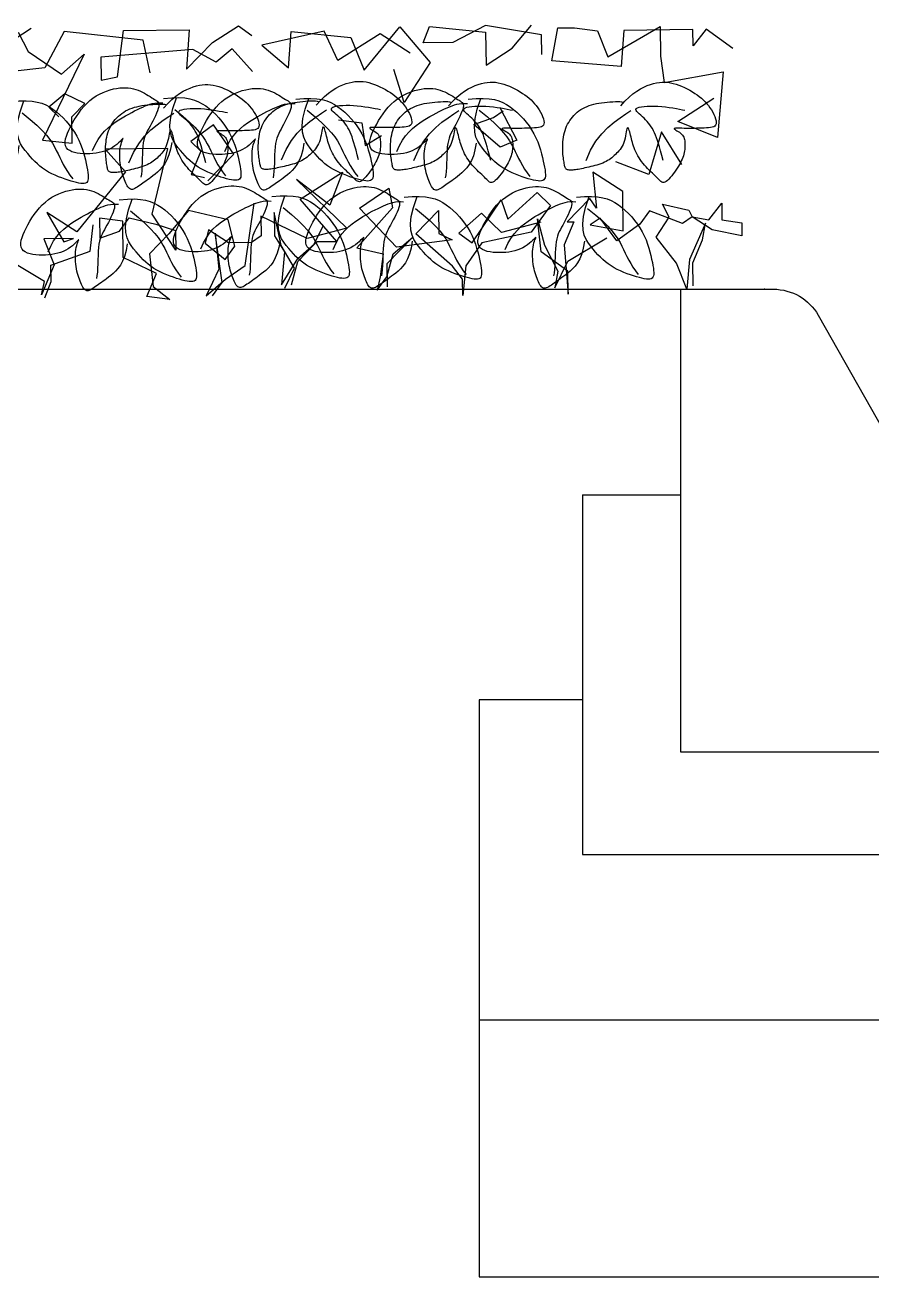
# Model space of a CAD drawing. Header units: millimetres. Extents: x 2 to 5882, y 1831 to 3462.
# Drawn here: x 651.37 to 655.48, y 2695.81 to 2701.9 of the extents above; entities that cross this region are included whole.
import ezdxf

# ---------------------------------------------------------------- set-up
doc = ezdxf.new("R2010")
doc.units = ezdxf.units.MM
for name, color, linetype in [('fz', 7, 'Continuous'), ('LH', 94, 'Continuous'), ('PP-COM', 7, 'Continuous'), ('尺寸标注', 4, 'Continuous'), ('绿化', 3, 'Continuous')]:
    doc.layers.add(name, color=color, linetype=linetype)

# ---------------------------------------------------------------- blocks, each defined once
blk = doc.blocks.new('cs2')
for p, q in [((4730.5877, 1071.789), (4730.1362, 1071.789)), ((4730.5877, 1071.789), (4730.5877, 1069.539)), ((4729.9188, 1071.6624), (4729.5975, 1071.0964)), ((4729.565, 1070.973), (4729.565, 1069.039)), ((4730.5877, 1069.539), (4729.565, 1069.539))]:
    blk.add_line(p, q)
for centre, start, end in [((4730.1362, 1071.539), 90, 150.42004), ((4729.815, 1070.973), 150.42004, 180)]:
    blk.add_arc(centre, 0.25, start, end)
blk.add_point((4730.1798, 1071.789))
blk = doc.blocks.new('LIM43')
at = {"color": 98}
for p, q in [((942285.4836, 2579500.6729), (942285.3891, 2579500.7861)), ((942284.4114, 2579500.6716), (942284.5407, 2579500.7657)), ((942284.5407, 2579500.7657), (942284.6036, 2579500.6849)), ((942284.6036, 2579500.6849), (942284.6047, 2579500.7649)), ((942284.6047, 2579500.7649), (942284.9407, 2579500.7603)), ((942284.7649, 2579500.7787), (942284.7629, 2579500.6348)), ((942285.019, 2579500.6313), (942284.7649, 2579500.7787)), ((942284.9407, 2579500.7603), (942284.9543, 2579500.5842)), ((942285.0687, 2579500.7585), (942285.019, 2579500.6313)), ((942285.1809, 2579500.773), (942285.0687, 2579500.7585)), ((942285.2609, 2579500.7719), (942285.1809, 2579500.773)), ((942285.2907, 2579500.6116), (942285.2609, 2579500.7719)), ((942285.3392, 2579500.6429), (942285.3405, 2579500.7388)), ((942285.3405, 2579500.7388), (942285.6132, 2579500.7831)), ((942285.6127, 2579500.7511), (942285.6105, 2579500.5912)), ((942285.8852, 2579500.7793), (942285.6127, 2579500.7511)), ((942285.6132, 2579500.7831), (942285.7721, 2579500.7009)), ((942286.0292, 2579500.7774), (942285.8828, 2579500.6035)), ((942285.9161, 2579500.699), (942285.8852, 2579500.7793)), ((942285.9794, 2579500.6501), (942286.1247, 2579500.7441)), ((942286.2023, 2579500.5672), (942286.0292, 2579500.7774)), ((942286.1247, 2579500.7441), (942286.331, 2579500.6134)), ((942286.2685, 2579500.7261), (942286.2023, 2579500.5672)), ((942286.557, 2579500.7542), (942286.2685, 2579500.7261)), ((942286.331, 2579500.6134), (942286.397, 2579500.7564)), ((942286.397, 2579500.7564), (942286.7001, 2579500.6883)), ((942286.5706, 2579500.5781), (942286.557, 2579500.7542)), ((942286.8134, 2579500.7827), (942286.7487, 2579500.7356)), ((942286.9403, 2579500.701), (942286.8134, 2579500.7827)), ((942287.3732, 2579500.759), (942287.0532, 2579500.7634)), ((942287.0532, 2579500.7634), (942287.0666, 2579500.5713)), ((942287.2765, 2579500.7124), (942287.6612, 2579500.7551)), ((942287.4021, 2579500.5348), (942287.3732, 2579500.759)), ((942287.6612, 2579500.7551), (942287.7548, 2579500.5779)), ((942287.8214, 2579500.7689), (942288.0753, 2579500.6055)), ((942287.8852, 2579500.752), (942287.8359, 2579500.6568)), ((942285.6105, 2579500.5912), (942285.4836, 2579500.6729)), ((942285.7721, 2579500.7009), (942285.9161, 2579500.699)), ((942286.7001, 2579500.6883), (942286.5706, 2579500.5781)), ((942286.7463, 2579500.5597), (942286.8439, 2579500.6703)), ((942286.8439, 2579500.6703), (942286.923, 2579500.6053)), ((942286.923, 2579500.6053), (942287.0359, 2579500.6677)), ((942287.0666, 2579500.5713), (942286.9403, 2579500.701)), ((942287.0359, 2579500.6677), (942287.4835, 2579500.6296)), ((942287.2424, 2579500.5529), (942287.2765, 2579500.7124)), ((942284.7629, 2579500.6348), (942284.7452, 2579500.5071)), ((942284.9543, 2579500.5842), (942285.2907, 2579500.6116)), ((942285.8828, 2579500.6035), (942286.0081, 2579500.4099)), ((942287.4835, 2579500.6296), (942287.4819, 2579500.5177)), ((942287.6744, 2579500.547), (942287.5637, 2579500.6445)), ((942287.5637, 2579500.6445), (942287.766, 2579500.226)), ((942287.8359, 2579500.6568), (942287.6744, 2579500.547)), ((942284.7452, 2579500.5071), (942284.4578, 2579500.559)), ((942284.4578, 2579500.559), (942284.4855, 2579500.2389)), ((942286.0081, 2579500.4099), (942286.0583, 2579500.5691)), ((942287.7548, 2579500.5779), (942287.9146, 2579500.5598)), ((942287.4819, 2579500.5177), (942287.4021, 2579500.5348)), ((942284.6786, 2579500.3162), (942284.5041, 2579500.4305)), ((942287.5604, 2579500.4047), (942287.6571, 2579500.4513)), ((942287.6571, 2579500.4513), (942287.7362, 2579500.3863)), ((942285.5437, 2579500.3843), (942285.4615, 2579500.2255)), ((942285.575, 2579500.3359), (942285.5275, 2579500.3685)), ((942287.6235, 2579500.3399), (942287.5604, 2579500.4047)), ((942287.7362, 2579500.3863), (942287.6875, 2579500.339)), ((942284.4855, 2579500.2389), (942284.6786, 2579500.3162)), ((942285.5411, 2579500.1925), (942285.6706, 2579500.3026)), ((942285.6706, 2579500.3026), (942285.575, 2579500.3359)), ((942286.2148, 2579500.3112), (942286.1973, 2579500.1995)), ((942286.3271, 2579500.3256), (942286.2148, 2579500.3112)), ((942286.8369, 2579500.1588), (942286.9349, 2579500.3013)), ((942286.9349, 2579500.3013), (942287.0458, 2579500.2199)), ((942287.6218, 2579500.212), (942287.6235, 2579500.3399)), ((942284.6597, 2579500.1086), (942284.7579, 2579500.2671)), ((942284.7579, 2579500.2671), (942284.8191, 2579500.0584)), ((942286.1973, 2579500.1995), (942286.118, 2579500.2485)), ((942285.4615, 2579500.2255), (942285.5411, 2579500.1925)), ((942287.0458, 2579500.2199), (942286.9971, 2579500.1726)), ((942287.1573, 2579500.1864), (942287.4613, 2579500.1822)), ((942287.233, 2579499.8656), (942287.1573, 2579500.1864)), ((942287.4613, 2579500.1822), (942287.3638, 2579500.0716)), ((942287.766, 2579500.226), (942287.6218, 2579500.212)), ((942284.8191, 2579500.0584), (942284.98, 2579500.1202)), ((942286.9631, 2579500.0291), (942286.8369, 2579500.1588)), ((942286.9971, 2579500.1726), (942287.0436, 2579500.06)), ((942284.946, 2579499.9767), (942285.0913, 2579500.0707)), ((942285.0913, 2579500.0707), (942285.0729, 2579499.8951)), ((942286.5138, 2579499.9393), (942286.3076, 2579500.0701)), ((942286.3076, 2579500.0701), (942286.3694, 2579499.9093)), ((942287.0436, 2579500.06), (942286.9794, 2579500.0449)), ((942287.3638, 2579500.0716), (942287.5999, 2579499.7806)), ((942286.0825, 2579499.9932), (942286.0652, 2579499.8975)), ((942286.2252, 2579499.8953), (942286.0825, 2579499.9932)), ((942286.5311, 2579500.035), (942286.2878, 2579499.7985)), ((942286.3694, 2579499.9093), (942286.5311, 2579500.035)), ((942284.9434, 2579499.7849), (942284.946, 2579499.9767)), ((942285.0729, 2579499.8951), (942285.1056, 2579499.9426)), ((942285.1056, 2579499.9426), (942285.216, 2579499.8292)), ((942285.362, 2579499.9711), (942285.2971, 2579499.908)), ((942285.5043, 2579499.8412), (942285.362, 2579499.9711)), ((942285.5376, 2579499.9367), (942285.5043, 2579499.8412)), ((942285.6787, 2579499.7269), (942285.5376, 2579499.9367)), ((942286.335, 2579499.7339), (942286.5138, 2579499.9393)), ((942284.4651, 2579499.9194), (942284.464, 2579499.8394)), ((942284.528, 2579499.8386), (942284.4651, 2579499.9194)), ((942284.6247, 2579499.8852), (942284.6082, 2579499.8534)), ((942284.7531, 2579499.9154), (942284.6247, 2579499.8852)), ((942284.6558, 2579499.8208), (942284.8167, 2579499.8826)), ((942284.7202, 2579499.8519), (942284.7531, 2579499.9154)), ((942284.8167, 2579499.8826), (942284.8638, 2579499.818)), ((942285.2971, 2579499.908), (942285.3914, 2579499.7788)), ((942285.5354, 2579499.7768), (942285.6327, 2579499.8714)), ((942285.6327, 2579499.8714), (942285.7434, 2579499.774)), ((942285.8409, 2579499.8846), (942285.8394, 2579499.7727)), ((942285.9514, 2579499.7711), (942285.8409, 2579499.8846)), ((942286.0465, 2579499.7059), (942286.2252, 2579499.8953)), ((942286.0652, 2579499.8975), (942286.2385, 2579499.7033)), ((942286.6068, 2579499.7142), (942286.6409, 2579499.8736)), ((942286.6409, 2579499.8736), (942286.6394, 2579499.7617)), ((942286.7815, 2579499.6159), (942286.7376, 2579499.9203)), ((942286.8645, 2579499.8386), (942287.0572, 2579499.8839)), ((942287.0572, 2579499.8839), (942287.1517, 2579499.7707)), ((942287.5999, 2579499.7806), (942287.7452, 2579499.8745)), ((942287.7452, 2579499.8745), (942287.6632, 2579499.7318)), ((942284.3678, 2579499.8248), (942284.3669, 2579499.7608)), ((942284.464, 2579499.8394), (942284.3678, 2579499.8248)), ((942284.5114, 2579499.7908), (942284.6082, 2579499.8534)), ((942284.6082, 2579499.8534), (942284.528, 2579499.8386)), ((942284.5587, 2579499.7422), (942284.5438, 2579499.8224)), ((942284.5438, 2579499.8224), (942284.6214, 2579499.6454)), ((942284.6082, 2579499.8534), (942284.6558, 2579499.8208)), ((942284.7829, 2579499.7551), (942284.7202, 2579499.8519)), ((942284.8638, 2579499.818), (942284.9747, 2579499.7365)), ((942285.1038, 2579499.8147), (942284.9434, 2579499.7849)), ((942284.9747, 2579499.7365), (942285.0563, 2579499.8473)), ((942285.0563, 2579499.8473), (942285.1038, 2579499.8147)), ((942285.216, 2579499.8292), (942285.184, 2579499.8296)), ((942285.184, 2579499.8296), (942285.2305, 2579499.717)), ((942285.3603, 2579499.8432), (942285.3265, 2579499.7157)), ((942285.3421, 2579499.6835), (942285.3603, 2579499.8432)), ((942285.344, 2579499.8274), (942285.5354, 2579499.7768)), ((942286.4468, 2579499.7164), (942286.4001, 2579499.813)), ((942286.4792, 2579499.7479), (942286.7047, 2579499.8568)), ((942286.7047, 2579499.8568), (942286.7034, 2579499.7609)), ((942286.8308, 2579499.7112), (942286.8645, 2579499.8386)), ((942287.1186, 2579499.6912), (942287.233, 2579499.8656)), ((942287.2163, 2579499.8178), (942287.1199, 2579499.7872)), ((942287.3447, 2579499.848), (942287.2163, 2579499.8178)), ((942287.3919, 2579499.7834), (942287.3447, 2579499.848)), ((942287.3741, 2579499.6558), (942287.3765, 2579499.8316)), ((942287.3765, 2579499.8316), (942287.4888, 2579499.8461)), ((942287.4888, 2579499.8461), (942287.4874, 2579499.7502)), ((942287.5346, 2579499.6856), (942287.5203, 2579499.8137)), ((942284.3669, 2579499.7608), (942284.5114, 2579499.7908)), ((942284.6852, 2579499.6286), (942284.7829, 2579499.7551)), ((942285.2134, 2579499.6373), (942285.0229, 2579499.7518)), ((942285.3914, 2579499.7788), (942285.6307, 2579499.7276)), ((942285.7434, 2579499.774), (942285.6787, 2579499.7269)), ((942285.7732, 2579499.6137), (942285.9514, 2579499.7711)), ((942285.8394, 2579499.7727), (942285.775, 2579499.7416)), ((942286.0621, 2579499.6737), (942285.9672, 2579499.7549)), ((942285.9672, 2579499.7549), (942286.0934, 2579499.6253)), ((942286.2878, 2579499.7985), (942286.4792, 2579499.7479)), ((942286.6394, 2579499.7617), (942286.5903, 2579499.6825)), ((942286.7034, 2579499.7609), (942286.751, 2579499.7282)), ((942286.863, 2579499.7267), (942286.9599, 2579499.7893)), ((942286.8924, 2579499.5344), (942286.9276, 2579499.7738)), ((942286.9276, 2579499.7738), (942286.9092, 2579499.5982)), ((942286.9599, 2579499.7893), (942286.975, 2579499.7252)), ((942287.1199, 2579499.7872), (942287.1186, 2579499.6912)), ((942287.1517, 2579499.7707), (942287.2463, 2579499.6735)), ((942287.4874, 2579499.7502), (942287.3919, 2579499.7834)), ((942287.6154, 2579499.7484), (942287.7594, 2579499.7464)), ((942287.6632, 2579499.7318), (942287.6154, 2579499.7484)), ((942284.6052, 2579499.6296), (942284.5587, 2579499.7422)), ((942285.2305, 2579499.717), (942285.2112, 2579499.4775)), ((942285.3265, 2579499.7157), (942285.2608, 2579499.5887)), ((942285.6307, 2579499.7276), (942285.7092, 2579499.6146)), ((942285.775, 2579499.7416), (942286.0465, 2579499.7059)), ((942286.2385, 2579499.7033), (942286.1101, 2579499.673)), ((942286.431, 2579499.7326), (942286.335, 2579499.7339)), ((942286.5259, 2579499.6514), (942286.431, 2579499.7326)), ((942286.5257, 2579499.6354), (942286.4468, 2579499.7164)), ((942286.5412, 2579499.6032), (942286.6068, 2579499.7142)), ((942286.751, 2579499.7282), (942286.863, 2579499.7267)), ((942286.8779, 2579499.6466), (942286.8308, 2579499.7112)), ((942286.975, 2579499.7252), (942286.8779, 2579499.6466)), ((942287.7594, 2579499.7464), (942287.7097, 2579499.6192)), ((942284.6037, 2579499.5177), (942284.6052, 2579499.6296)), ((942284.6214, 2579499.6454), (942284.6354, 2579499.5013)), ((942284.6354, 2579499.5013), (942284.6852, 2579499.6286)), ((942285.2128, 2579499.5894), (942285.3421, 2579499.6835)), ((942285.2757, 2579499.5086), (942285.2134, 2579499.6373)), ((942286.0926, 2579499.5614), (942286.0621, 2579499.6737)), ((942286.1101, 2579499.673), (942286.1246, 2579499.5609)), ((942286.5561, 2579499.523), (942286.5257, 2579499.6354)), ((942286.6041, 2579499.5224), (942286.5259, 2579499.6514)), ((942286.5903, 2579499.6825), (942286.6041, 2579499.5224)), ((942287.213, 2579499.578), (942287.3741, 2579499.6558)), ((942287.2463, 2579499.6735), (942287.2282, 2579499.5139)), ((942287.7257, 2579499.619), (942287.5346, 2579499.6856)), ((942285.2112, 2579499.4775), (942285.2128, 2579499.5894)), ((942285.2608, 2579499.5887), (942285.2757, 2579499.5086)), ((942285.7092, 2579499.6146), (942285.7232, 2579499.4705)), ((942285.7243, 2579499.5504), (942285.7732, 2579499.6137)), ((942286.0934, 2579499.6253), (942286.0919, 2579499.5134)), ((942286.5879, 2579499.5066), (942286.5412, 2579499.6032)), ((942286.8766, 2579499.5506), (942286.7815, 2579499.6159)), ((942286.9092, 2579499.5982), (942286.9715, 2579499.4694)), ((942287.2595, 2579499.4655), (942287.213, 2579499.578)), ((942287.7097, 2579499.6192), (942287.7717, 2579499.4745)), ((942287.7246, 2579499.5391), (942287.7257, 2579499.619)), ((942287.7566, 2579499.5386), (942287.8857, 2579499.6168)), ((942285.7232, 2579499.4705), (942285.7243, 2579499.5504)), ((942286.1397, 2579499.4968), (942286.0926, 2579499.5614)), ((942286.1246, 2579499.5609), (942286.1397, 2579499.4968)), ((942286.9715, 2579499.4694), (942286.8766, 2579499.5506)), ((942286.9395, 2579499.4698), (942286.8924, 2579499.5344)), ((942287.2282, 2579499.5139), (942287.1473, 2579499.451)), ((942287.7555, 2579499.4587), (942287.7246, 2579499.5391)), ((942287.7717, 2579499.4745), (942287.7566, 2579499.5386)), ((942287.1473, 2579499.451), (942287.2595, 2579499.4655))]:
    blk.add_line(p, q, dxfattribs=at)
blk = doc.blocks.new('花')
at = {"layer": 'LH', "color": 12}
for p, q in [((0.5429, 0.4263), (0.5349, 0.4203)), ((0.5514, 0.4325), (0.5429, 0.4263)), ((0.5604, 0.4387), (0.5514, 0.4325)), ((0.5698, 0.4448), (0.5604, 0.4387)), ((0.5797, 0.4507), (0.5698, 0.4448)), ((0.5901, 0.4561), (0.5797, 0.4507)), ((0.6009, 0.461), (0.5901, 0.4561)), ((0.6123, 0.4652), (0.6009, 0.461)), ((0.6241, 0.4688), (0.6123, 0.4652)), ((0.6366, 0.4716), (0.6241, 0.4688)), ((0.6496, 0.4736), (0.6366, 0.4716)), ((0.6634, 0.4747), (0.6496, 0.4736)), ((0.6779, 0.4749), (0.6634, 0.4747)), ((0.6932, 0.4741), (0.6779, 0.4749)), ((0.7092, 0.4722), (0.6932, 0.4741)), ((0.7259, 0.4693), (0.7092, 0.4722)), ((0.7431, 0.4652), (0.7259, 0.4693)), ((0.7605, 0.4599), (0.7431, 0.4652)), ((0.7779, 0.4533), (0.7605, 0.4599)), ((0.7953, 0.4454), (0.7779, 0.4533)), ((0.8123, 0.4361), (0.7953, 0.4454)), ((0.8287, 0.4253), (0.8123, 0.4361)), ((-0.5955, 0.3677), (-0.6078, 0.3596)), ((-0.5828, 0.3754), (-0.5955, 0.3677)), ((-0.5698, 0.3826), (-0.5828, 0.3754)), ((-0.5567, 0.3892), (-0.5698, 0.3826)), ((-0.5435, 0.395), (-0.5567, 0.3892)), ((-0.5303, 0.4), (-0.5435, 0.395)), ((-0.5172, 0.4041), (-0.5303, 0.4)), ((-0.5041, 0.4071), (-0.5172, 0.4041)), ((-0.4909, 0.4092), (-0.5041, 0.4071)), ((-0.4776, 0.4103), (-0.4909, 0.4092)), ((-0.4639, 0.4103), (-0.4776, 0.4103)), ((-0.4498, 0.4093), (-0.4639, 0.4103)), ((-0.4351, 0.4072), (-0.4498, 0.4093)), ((-0.4197, 0.4041), (-0.4351, 0.4072)), ((-0.4036, 0.3998), (-0.4197, 0.4041)), ((-0.3867, 0.3941), (-0.4036, 0.3998)), ((-0.369, 0.3867), (-0.3867, 0.3941)), ((-0.3504, 0.3772), (-0.369, 0.3867)), ((-0.331, 0.3653), (-0.3504, 0.3772)), ((-0.3106, 0.3508), (-0.331, 0.3653)), ((0.3021, 0.3764), (0.2851, 0.3652)), ((0.321, 0.3859), (0.3021, 0.3764)), ((0.3425, 0.3937), (0.321, 0.3859)), ((0.3674, 0.3998), (0.3425, 0.3937)), ((0.3964, 0.4039), (0.3674, 0.3998)), ((0.4303, 0.4061), (0.3964, 0.4039)), ((0.4295, 0.3534), (0.4075, 0.4044)), ((0.47, 0.4062), (0.4303, 0.4061)), ((0.4891, 0.387), (0.4751, 0.385)), ((0.5023, 0.3878), (0.4891, 0.387)), ((0.4954, 0.3823), (0.4953, 0.3759)), ((0.4953, 0.3759), (0.4968, 0.3682)), ((0.4969, 0.3877), (0.4954, 0.3823)), ((0.4968, 0.3682), (0.5, 0.3591)), ((0.4996, 0.3924), (0.4969, 0.3877)), ((0.5035, 0.3966), (0.4996, 0.3924)), ((0.5147, 0.3874), (0.5023, 0.3878)), ((0.5084, 0.4007), (0.5035, 0.3966)), ((0.5141, 0.4049), (0.5084, 0.4007)), ((0.5205, 0.4095), (0.5141, 0.4049)), ((0.5267, 0.3861), (0.5147, 0.3874)), ((0.5274, 0.4146), (0.5205, 0.4095)), ((0.5385, 0.3838), (0.5267, 0.3861)), ((0.5349, 0.4203), (0.5274, 0.4146)), ((0.5503, 0.3808), (0.5385, 0.3838)), ((0.5622, 0.3771), (0.5503, 0.3808)), ((0.5745, 0.373), (0.5622, 0.3771)), ((0.5875, 0.3683), (0.5745, 0.373)), ((0.601, 0.3633), (0.5875, 0.3683)), ((0.8445, 0.4131), (0.8287, 0.4253)), ((0.8595, 0.3996), (0.8445, 0.4131)), ((0.8738, 0.3851), (0.8595, 0.3996)), ((0.8872, 0.3699), (0.8738, 0.3851)), ((0.8998, 0.3542), (0.8872, 0.3699)), ((-0.6691, 0.3072), (-0.6772, 0.2977)), ((-0.6605, 0.3163), (-0.6691, 0.3072)), ((-0.6512, 0.3253), (-0.6605, 0.3163)), ((-0.6414, 0.334), (-0.6512, 0.3253)), ((-0.6308, 0.3427), (-0.6414, 0.334)), ((-0.6196, 0.3512), (-0.6308, 0.3427)), ((-0.6078, 0.3596), (-0.6196, 0.3512)), ((-0.2893, 0.3332), (-0.3106, 0.3508)), ((-0.267, 0.3124), (-0.2893, 0.3332)), ((-0.2776, 0.3296), (-0.2796, 0.3273)), ((-0.2724, 0.3315), (-0.2776, 0.3296)), ((-0.2646, 0.333), (-0.2724, 0.3315)), ((-0.2545, 0.3341), (-0.2646, 0.333)), ((-0.2428, 0.3349), (-0.2545, 0.3341)), ((-0.2299, 0.3354), (-0.2428, 0.3349)), ((-0.2163, 0.3356), (-0.2299, 0.3354)), ((-0.2025, 0.3355), (-0.2163, 0.3356)), ((-0.1889, 0.3352), (-0.2025, 0.3355)), ((-0.1756, 0.3347), (-0.1889, 0.3352)), ((-0.1627, 0.3338), (-0.1756, 0.3347)), ((-0.1502, 0.3326), (-0.1627, 0.3338)), ((-0.1379, 0.3309), (-0.1502, 0.3326)), ((-0.1261, 0.3288), (-0.1379, 0.3309)), ((-0.1145, 0.3262), (-0.1261, 0.3288)), ((-0.1034, 0.323), (-0.1145, 0.3262)), ((-0.0926, 0.3192), (-0.1034, 0.323)), ((-0.0822, 0.3148), (-0.0926, 0.3192)), ((-0.0723, 0.3098), (-0.0822, 0.3148)), ((-0.0627, 0.3043), (-0.0723, 0.3098)), ((0.2238, 0.3066), (0.21, 0.2891)), ((0.2384, 0.3231), (0.2238, 0.3066)), ((0.2535, 0.3385), (0.2384, 0.3231)), ((0.2691, 0.3526), (0.2535, 0.3385)), ((0.2851, 0.3652), (0.2691, 0.3526)), ((0.3832, 0.3123), (0.3533, 0.281)), ((0.4201, 0.348), (0.3832, 0.3123)), ((0.4433, 0.3104), (0.4295, 0.3534)), ((0.45, 0.2744), (0.4433, 0.3104)), ((0.5, 0.3591), (0.5045, 0.3487)), ((0.5045, 0.3487), (0.5103, 0.3374)), ((0.5103, 0.3374), (0.5169, 0.3254)), ((0.5169, 0.3254), (0.5242, 0.3132)), ((0.5242, 0.3132), (0.5318, 0.3009)), ((0.6152, 0.3577), (0.601, 0.3633)), ((0.63, 0.3515), (0.6152, 0.3577)), ((0.6454, 0.3448), (0.63, 0.3515)), ((0.6615, 0.3373), (0.6454, 0.3448)), ((0.6782, 0.3292), (0.6615, 0.3373)), ((0.6956, 0.3202), (0.6782, 0.3292)), ((0.7136, 0.3104), (0.6956, 0.3202)), ((0.732, 0.2992), (0.7136, 0.3104)), ((0.9116, 0.3382), (0.8998, 0.3542)), ((0.9225, 0.3222), (0.9116, 0.3382)), ((0.9325, 0.3065), (0.9225, 0.3222)), ((0.9415, 0.2913), (0.9325, 0.3065)), ((-0.7098, 0.2444), (-0.7146, 0.2331)), ((-0.7044, 0.2558), (-0.7098, 0.2444)), ((-0.6983, 0.267), (-0.7044, 0.2558)), ((-0.6917, 0.2777), (-0.6983, 0.267)), ((-0.6847, 0.2879), (-0.6917, 0.2777)), ((-0.6772, 0.2977), (-0.6847, 0.2879)), ((-0.5639, 0.2687), (-0.5755, 0.2654)), ((-0.5503, 0.2725), (-0.5639, 0.2687)), ((-0.5352, 0.2765), (-0.5503, 0.2725)), ((-0.5189, 0.2807), (-0.5352, 0.2765)), ((-0.5016, 0.2848), (-0.5189, 0.2807)), ((-0.4836, 0.2888), (-0.5016, 0.2848)), ((-0.4653, 0.2923), (-0.4836, 0.2888)), ((-0.447, 0.2954), (-0.4653, 0.2923)), ((-0.4289, 0.2977), (-0.447, 0.2954)), ((-0.4114, 0.2993), (-0.4289, 0.2977)), ((-0.3949, 0.3002), (-0.4114, 0.2993)), ((-0.3799, 0.3003), (-0.3949, 0.3002)), ((-0.3666, 0.2996), (-0.3799, 0.3003)), ((-0.3749, 0.2429), (-0.3674, 0.2508)), ((-0.3674, 0.2508), (-0.3598, 0.2584)), ((-0.3555, 0.2981), (-0.3666, 0.2996)), ((-0.3598, 0.2584), (-0.3528, 0.2656)), ((-0.3469, 0.2958), (-0.3555, 0.2981)), ((-0.3528, 0.2656), (-0.3467, 0.2722)), ((-0.3413, 0.2926), (-0.3469, 0.2958)), ((-0.3467, 0.2722), (-0.342, 0.2784)), ((-0.342, 0.2784), (-0.3393, 0.2838)), ((-0.3389, 0.2886), (-0.3413, 0.2926)), ((-0.3393, 0.2838), (-0.3389, 0.2886)), ((-0.2887, 0.2709), (-0.3142, 0.2852)), ((-0.2597, 0.2546), (-0.2887, 0.2709)), ((-0.2285, 0.2353), (-0.2597, 0.2546)), ((-0.0535, 0.2983), (-0.0627, 0.3043)), ((-0.0448, 0.2918), (-0.0535, 0.2983)), ((-0.0365, 0.2849), (-0.0448, 0.2918)), ((-0.0287, 0.2775), (-0.0365, 0.2849)), ((-0.0214, 0.2698), (-0.0287, 0.2775)), ((-0.0145, 0.2617), (-0.0214, 0.2698)), ((-0.0081, 0.2531), (-0.0145, 0.2617)), ((-0.0021, 0.2443), (-0.0081, 0.2531)), ((0.0033, 0.235), (-0.0021, 0.2443)), ((0.1851, 0.2516), (0.1743, 0.232)), ((0.1971, 0.2707), (0.1851, 0.2516)), ((0.21, 0.2891), (0.1971, 0.2707)), ((0.3296, 0.2535), (0.311, 0.2291)), ((0.3533, 0.281), (0.3296, 0.2535)), ((0.4471, 0.2192), (0.4509, 0.2443)), ((0.4509, 0.2443), (0.45, 0.2744)), ((0.5318, 0.3009), (0.5395, 0.2889)), ((0.5395, 0.2889), (0.547, 0.2775)), ((0.547, 0.2775), (0.554, 0.2669)), ((0.554, 0.2669), (0.5606, 0.2568)), ((0.5606, 0.2568), (0.5668, 0.2468)), ((0.5668, 0.2468), (0.5724, 0.2364)), ((0.7506, 0.2864), (0.732, 0.2992)), ((0.7689, 0.2715), (0.7506, 0.2864)), ((0.7869, 0.254), (0.7689, 0.2715)), ((0.8042, 0.2335), (0.7869, 0.254)), ((0.9494, 0.2767), (0.9415, 0.2913)), ((0.9559, 0.2627), (0.9494, 0.2767)), ((0.9608, 0.2496), (0.9559, 0.2627)), ((0.964, 0.2372), (0.9608, 0.2496)), ((-0.7228, 0.2017), (-0.723, 0.1931)), ((-0.723, 0.1931), (-0.7218, 0.1859)), ((-0.7212, 0.2114), (-0.7228, 0.2017)), ((-0.7218, 0.1859), (-0.7189, 0.1803)), ((-0.7184, 0.222), (-0.7212, 0.2114)), ((-0.7146, 0.2331), (-0.7184, 0.222)), ((-0.4157, 0.1784), (-0.4111, 0.1888)), ((-0.4111, 0.1888), (-0.4061, 0.1988)), ((-0.4061, 0.1988), (-0.4008, 0.2084)), ((-0.4008, 0.2084), (-0.395, 0.2175)), ((-0.395, 0.2175), (-0.3887, 0.2263)), ((-0.3887, 0.2263), (-0.382, 0.2348)), ((-0.382, 0.2348), (-0.3749, 0.2429)), ((-0.3001, 0.1819), (-0.2986, 0.1891)), ((-0.2986, 0.1891), (-0.297, 0.1952)), ((-0.297, 0.1952), (-0.2954, 0.2)), ((-0.2954, 0.2), (-0.2937, 0.203)), ((-0.2937, 0.203), (-0.2919, 0.2039)), ((-0.2919, 0.2039), (-0.29, 0.2024)), ((-0.29, 0.2024), (-0.288, 0.1984)), ((-0.288, 0.1984), (-0.2858, 0.1921)), ((-0.2858, 0.1921), (-0.2835, 0.184)), ((-0.2835, 0.184), (-0.2809, 0.1747)), ((-0.1961, 0.2122), (-0.2285, 0.2353)), ((-0.1637, 0.1842), (-0.1961, 0.2122)), ((-0.1322, 0.1503), (-0.1637, 0.1842)), ((0.0082, 0.2254), (0.0033, 0.235)), ((0.0127, 0.2155), (0.0082, 0.2254)), ((0.0166, 0.2052), (0.0127, 0.2155)), ((0.02, 0.1945), (0.0166, 0.2052)), ((0.023, 0.1837), (0.02, 0.1945)), ((0.0254, 0.1727), (0.023, 0.1837)), ((0.1566, 0.1916), (0.1498, 0.1712)), ((0.1648, 0.2119), (0.1566, 0.1916)), ((0.1743, 0.232), (0.1648, 0.2119)), ((0.2857, 0.1875), (0.277, 0.169)), ((0.2967, 0.2074), (0.2857, 0.1875)), ((0.311, 0.2291), (0.2967, 0.2074)), ((0.4305, 0.1797), (0.4399, 0.198)), ((0.4399, 0.198), (0.4471, 0.2192)), ((0.4485, 0.19), (0.4569, 0.1573)), ((0.5724, 0.2364), (0.5775, 0.2253)), ((0.5775, 0.2253), (0.582, 0.2129)), ((0.582, 0.2129), (0.5861, 0.1991)), ((0.5861, 0.1991), (0.5896, 0.1832)), ((0.5896, 0.1832), (0.5926, 0.1651)), ((0.682, 0.2284), (0.682, 0.2291)), ((0.682, 0.2291), (0.6836, 0.2281)), ((0.6831, 0.2259), (0.682, 0.2284)), ((0.6852, 0.222), (0.6831, 0.2259)), ((0.6836, 0.2281), (0.6869, 0.2253)), ((0.688, 0.2166), (0.6852, 0.222)), ((0.6869, 0.2253), (0.6919, 0.221)), ((0.6911, 0.2099), (0.688, 0.2166)), ((0.6944, 0.202), (0.6911, 0.2099)), ((0.6919, 0.221), (0.6984, 0.2155)), ((0.6974, 0.1929), (0.6944, 0.202)), ((0.7001, 0.1829), (0.6974, 0.1929)), ((0.6984, 0.2155), (0.7063, 0.2092)), ((0.7023, 0.1721), (0.7001, 0.1829)), ((0.7063, 0.2092), (0.7154, 0.2025)), ((0.7154, 0.2025), (0.7257, 0.1957)), ((0.7257, 0.1957), (0.737, 0.1893)), ((0.737, 0.1893), (0.7492, 0.1834)), ((0.7492, 0.1834), (0.762, 0.1786)), ((0.8205, 0.2097), (0.8042, 0.2335)), ((0.8356, 0.182), (0.8205, 0.2097)), ((0.9234, 0.1803), (0.9355, 0.1852)), ((0.9355, 0.1852), (0.9459, 0.1911)), ((0.9459, 0.1911), (0.9544, 0.1981)), ((0.9544, 0.1981), (0.9605, 0.2062)), ((0.9605, 0.2062), (0.964, 0.2155)), ((0.9651, 0.2258), (0.964, 0.2372)), ((0.964, 0.2155), (0.9651, 0.2258)), ((-0.7189, 0.1803), (-0.7145, 0.1761)), ((-0.7145, 0.1761), (-0.7087, 0.1731)), ((-0.7087, 0.1731), (-0.7016, 0.1713)), ((-0.7016, 0.1713), (-0.6933, 0.1703)), ((-0.6933, 0.1703), (-0.6839, 0.17)), ((-0.6839, 0.17), (-0.6736, 0.1701)), ((-0.6736, 0.1701), (-0.6625, 0.1706)), ((-0.6625, 0.1706), (-0.6506, 0.1712)), ((-0.6506, 0.1712), (-0.6383, 0.1719)), ((-0.6383, 0.1719), (-0.6256, 0.1727)), ((-0.6256, 0.1727), (-0.6128, 0.1735)), ((-0.6128, 0.1735), (-0.6001, 0.1744)), ((-0.6001, 0.1744), (-0.5877, 0.1754)), ((-0.5877, 0.1754), (-0.5757, 0.1764)), ((-0.5757, 0.1764), (-0.5644, 0.1774)), ((-0.5644, 0.1774), (-0.5539, 0.1785)), ((-0.5621, 0.1228), (-0.5626, 0.1166)), ((-0.5611, 0.1289), (-0.5621, 0.1228)), ((-0.5595, 0.1347), (-0.5611, 0.1289)), ((-0.5573, 0.1403), (-0.5595, 0.1347)), ((-0.5543, 0.1457), (-0.5573, 0.1403)), ((-0.5504, 0.1509), (-0.5543, 0.1457)), ((-0.5539, 0.1785), (-0.5445, 0.1794)), ((-0.5457, 0.1558), (-0.5504, 0.1509)), ((-0.5404, 0.1604), (-0.5457, 0.1558)), ((-0.5445, 0.1794), (-0.5362, 0.1803)), ((-0.5348, 0.1647), (-0.5404, 0.1604)), ((-0.5362, 0.1803), (-0.5291, 0.1808)), ((-0.5294, 0.1686), (-0.5348, 0.1647)), ((-0.5245, 0.1721), (-0.5294, 0.1686)), ((-0.5291, 0.1808), (-0.5235, 0.1811)), ((-0.5204, 0.175), (-0.5245, 0.1721)), ((-0.5235, 0.1811), (-0.5194, 0.181)), ((-0.5176, 0.1774), (-0.5204, 0.175)), ((-0.5194, 0.181), (-0.517, 0.1804)), ((-0.5164, 0.1792), (-0.5176, 0.1774)), ((-0.517, 0.1804), (-0.5164, 0.1792)), ((-0.4339, 0.1144), (-0.4305, 0.1297)), ((-0.4305, 0.1297), (-0.4272, 0.1434)), ((-0.4272, 0.1434), (-0.4236, 0.1558)), ((-0.4236, 0.1558), (-0.4198, 0.1674)), ((-0.4198, 0.1674), (-0.4157, 0.1784)), ((-0.3105, 0.1212), (-0.3087, 0.1303)), ((-0.3087, 0.1303), (-0.3071, 0.1393)), ((-0.3071, 0.1393), (-0.3056, 0.1482)), ((-0.3056, 0.1482), (-0.3042, 0.1569)), ((-0.3042, 0.1569), (-0.3029, 0.1655)), ((-0.3029, 0.1655), (-0.3015, 0.1739)), ((-0.3015, 0.1739), (-0.3001, 0.1819)), ((-0.2809, 0.1747), (-0.278, 0.1644)), ((-0.278, 0.1644), (-0.2747, 0.1537)), ((-0.2747, 0.1537), (-0.2711, 0.1431)), ((-0.2711, 0.1431), (-0.2669, 0.1331)), ((-0.2669, 0.1331), (-0.2623, 0.1239)), ((-0.2623, 0.1239), (-0.2572, 0.1156)), ((-0.1029, 0.1097), (-0.1322, 0.1503)), ((0.0275, 0.1617), (0.0254, 0.1727)), ((0.0291, 0.1507), (0.0275, 0.1617)), ((0.0304, 0.1399), (0.0291, 0.1507)), ((0.0313, 0.1293), (0.0304, 0.1399)), ((0.0319, 0.1191), (0.0313, 0.1293)), ((0.1395, 0.1311), (0.1357, 0.1118)), ((0.1441, 0.1509), (0.1395, 0.1311)), ((0.1498, 0.1712), (0.1441, 0.1509)), ((0.2628, 0.1338), (0.2561, 0.1163)), ((0.2696, 0.1513), (0.2628, 0.1338)), ((0.277, 0.169), (0.2696, 0.1513)), ((0.3887, 0.1192), (0.3992, 0.1331)), ((0.3992, 0.1331), (0.4096, 0.1478)), ((0.4096, 0.1478), (0.42, 0.1633)), ((0.42, 0.1633), (0.4305, 0.1797)), ((0.4569, 0.1573), (0.4671, 0.1299)), ((0.4671, 0.1299), (0.4785, 0.1072)), ((0.5926, 0.1651), (0.5952, 0.1453)), ((0.5952, 0.1453), (0.5976, 0.1247)), ((0.5976, 0.1247), (0.5999, 0.1039)), ((0.704, 0.1607), (0.7023, 0.1721)), ((0.7053, 0.1487), (0.704, 0.1607)), ((0.7061, 0.1365), (0.7053, 0.1487)), ((0.7065, 0.1242), (0.7061, 0.1365)), ((0.7064, 0.112), (0.7065, 0.1242)), ((0.762, 0.1786), (0.7756, 0.1747)), ((0.7756, 0.1747), (0.7896, 0.1717)), ((0.7896, 0.1717), (0.8042, 0.1696)), ((0.8042, 0.1696), (0.8191, 0.1684)), ((0.8191, 0.1684), (0.8343, 0.1679)), ((0.8343, 0.1679), (0.8496, 0.1682)), ((0.8496, 0.1682), (0.8651, 0.1692)), ((0.8651, 0.1692), (0.8805, 0.1708)), ((0.8805, 0.1708), (0.8956, 0.1732)), ((0.8956, 0.1732), (0.91, 0.1763)), ((0.91, 0.1763), (0.9234, 0.1803)), ((-0.5626, 0.1166), (-0.5627, 0.1101)), ((-0.5627, 0.1101), (-0.5625, 0.1035)), ((-0.5625, 0.1035), (-0.5621, 0.0967)), ((-0.5621, 0.0967), (-0.5614, 0.0897)), ((-0.5614, 0.0897), (-0.5605, 0.0825)), ((-0.5605, 0.0825), (-0.5592, 0.0752)), ((-0.5592, 0.0752), (-0.5576, 0.0678)), ((-0.5576, 0.0678), (-0.5555, 0.0603)), ((-0.4452, 0.0553), (-0.4411, 0.0775)), ((-0.4411, 0.0775), (-0.4374, 0.0971)), ((-0.4374, 0.0971), (-0.4339, 0.1144)), ((-0.3347, 0.0534), (-0.3299, 0.0634)), ((-0.3299, 0.0634), (-0.3255, 0.0733)), ((-0.3255, 0.0733), (-0.3216, 0.0832)), ((-0.3216, 0.0832), (-0.3181, 0.0929)), ((-0.3181, 0.0929), (-0.3152, 0.1025)), ((-0.3152, 0.1025), (-0.3127, 0.112)), ((-0.3127, 0.112), (-0.3105, 0.1212)), ((-0.2572, 0.1156), (-0.2517, 0.108)), ((-0.2517, 0.108), (-0.246, 0.1012)), ((-0.246, 0.1012), (-0.24, 0.0949)), ((-0.24, 0.0949), (-0.2338, 0.0891)), ((-0.2338, 0.0891), (-0.2276, 0.0837)), ((-0.2276, 0.0837), (-0.2213, 0.0785)), ((-0.2213, 0.0785), (-0.215, 0.0735)), ((-0.215, 0.0735), (-0.2087, 0.0688)), ((-0.2087, 0.0688), (-0.2022, 0.0642)), ((-0.2022, 0.0642), (-0.1956, 0.0598)), ((-0.0767, 0.0613), (-0.1029, 0.1097)), ((0.0301, 0.0553), (0.0306, 0.0614)), ((0.0306, 0.0614), (0.0311, 0.068)), ((0.0311, 0.068), (0.0316, 0.0753)), ((0.0316, 0.0753), (0.032, 0.083)), ((0.0323, 0.1094), (0.0319, 0.1191)), ((0.032, 0.083), (0.0322, 0.0913)), ((0.0322, 0.0913), (0.0324, 0.1001)), ((0.0324, 0.1001), (0.0323, 0.1094)), ((0.1303, 0.076), (0.1284, 0.0599)), ((0.1327, 0.0934), (0.1303, 0.076)), ((0.1357, 0.1118), (0.1327, 0.0934)), ((0.2336, 0.063), (0.2243, 0.0446)), ((0.2418, 0.081), (0.2336, 0.063)), ((0.2492, 0.0987), (0.2418, 0.081)), ((0.2561, 0.1163), (0.2492, 0.0987)), ((0.3298, 0.0598), (0.343, 0.0704)), ((0.343, 0.0704), (0.3553, 0.0816)), ((0.3553, 0.0816), (0.3669, 0.0935)), ((0.3669, 0.0935), (0.378, 0.106)), ((0.378, 0.106), (0.3887, 0.1192)), ((0.4785, 0.1072), (0.4909, 0.0886)), ((0.4909, 0.0886), (0.5039, 0.0735)), ((0.5039, 0.0735), (0.5169, 0.0613)), ((0.5169, 0.0613), (0.5297, 0.0512)), ((0.5999, 0.1039), (0.6024, 0.0837)), ((0.6024, 0.0837), (0.6051, 0.0649)), ((0.6051, 0.0649), (0.6083, 0.0483)), ((0.6997, 0.0561), (0.7018, 0.0664)), ((0.7018, 0.0664), (0.7035, 0.0772)), ((0.7035, 0.0772), (0.7049, 0.0884)), ((0.7049, 0.0884), (0.7059, 0.1)), ((0.7059, 0.1), (0.7064, 0.112)), ((-0.5555, 0.0603), (-0.553, 0.0526)), ((-0.553, 0.0526), (-0.55, 0.0448)), ((-0.55, 0.0448), (-0.5465, 0.0369)), ((-0.5465, 0.0369), (-0.5425, 0.0289)), ((-0.5425, 0.0289), (-0.538, 0.0208)), ((-0.538, 0.0208), (-0.533, 0.0126)), ((-0.533, 0.0126), (-0.5275, 0.0043)), ((-0.5275, 0.0043), (-0.5215, -0.0042)), ((-0.4497, 0.0301), (-0.4452, 0.0553)), ((-0.3719, -0.0028), (-0.3649, 0.0059)), ((-0.3649, 0.0059), (-0.3581, 0.015)), ((-0.3581, 0.015), (-0.3517, 0.0243)), ((-0.3517, 0.0243), (-0.3456, 0.0338)), ((-0.3456, 0.0338), (-0.34, 0.0436)), ((-0.34, 0.0436), (-0.3347, 0.0534)), ((-0.1956, 0.0598), (-0.1886, 0.0557)), ((-0.1886, 0.0557), (-0.1813, 0.0518)), ((-0.1813, 0.0518), (-0.1735, 0.0483)), ((-0.1735, 0.0483), (-0.1652, 0.045)), ((-0.1652, 0.045), (-0.1563, 0.0421)), ((-0.1563, 0.0421), (-0.1469, 0.0394)), ((-0.1469, 0.0394), (-0.1371, 0.0371)), ((-0.1371, 0.0371), (-0.1271, 0.0349)), ((-0.1271, 0.0349), (-0.1169, 0.033)), ((-0.1169, 0.033), (-0.1068, 0.0312)), ((-0.1068, 0.0312), (-0.0968, 0.0296)), ((-0.0968, 0.0296), (-0.087, 0.0281)), ((-0.087, 0.0281), (-0.0776, 0.0267)), ((-0.0776, 0.0267), (-0.0685, 0.0254)), ((-0.0685, 0.0254), (-0.0598, 0.0242)), ((-0.0598, 0.0242), (-0.0514, 0.0232)), ((-0.0514, 0.0232), (-0.0434, 0.0222)), ((-0.0434, 0.0222), (-0.0357, 0.0214)), ((-0.0357, 0.0214), (-0.0283, 0.0208)), ((-0.0283, 0.0208), (-0.0213, 0.0204)), ((-0.0213, 0.0204), (-0.0145, 0.0201)), ((-0.0145, 0.0201), (-0.0082, 0.0201)), ((-0.0082, 0.0201), (-0.0022, 0.0202)), ((-0.0022, 0.0202), (0.0033, 0.0207)), ((0.0033, 0.0207), (0.0084, 0.0214)), ((0.0084, 0.0214), (0.0129, 0.0225)), ((0.0129, 0.0225), (0.0168, 0.0238)), ((0.0168, 0.0238), (0.0201, 0.0256)), ((0.0201, 0.0256), (0.0228, 0.0277)), ((0.0228, 0.0277), (0.0248, 0.0302)), ((0.0248, 0.0302), (0.0264, 0.0331)), ((0.0264, 0.0331), (0.0276, 0.0365)), ((0.0276, 0.0365), (0.0285, 0.0404)), ((0.0285, 0.0404), (0.0291, 0.0448)), ((0.0291, 0.0448), (0.0296, 0.0498)), ((0.0296, 0.0498), (0.0301, 0.0553)), ((0.1258, 0.032), (0.1253, 0.0203)), ((0.1253, 0.0203), (0.1255, 0.0101)), ((0.1255, 0.0101), (0.1265, 0.0014)), ((0.1269, 0.0452), (0.1258, 0.032)), ((0.1265, 0.0014), (0.1284, -0.0058)), ((0.1284, 0.0599), (0.1269, 0.0452)), ((0.2137, 0.0259), (0.2013, 0.0065)), ((0.2103, -0.0035), (0.2244, 0.0022)), ((0.2243, 0.0446), (0.2137, 0.0259)), ((0.2244, 0.0022), (0.2392, 0.0086)), ((0.2392, 0.0086), (0.2545, 0.0156)), ((0.2545, 0.0156), (0.2701, 0.0232)), ((0.2701, 0.0232), (0.2856, 0.0315)), ((0.2856, 0.0315), (0.3009, 0.0403)), ((0.3009, 0.0403), (0.3157, 0.0498)), ((0.3157, 0.0498), (0.3298, 0.0598)), ((0.5297, 0.0512), (0.5418, 0.0427)), ((0.5418, 0.0427), (0.553, 0.0353)), ((0.553, 0.0353), (0.5633, 0.0287)), ((0.5633, 0.0287), (0.5727, 0.0228)), ((0.5727, 0.0228), (0.5814, 0.0174)), ((0.5814, 0.0174), (0.5896, 0.0126)), ((0.5896, 0.0126), (0.5974, 0.008)), ((0.5974, 0.008), (0.6048, 0.0037)), ((0.6048, 0.0037), (0.6121, -0.0006)), ((0.6083, 0.0483), (0.6121, 0.0346)), ((0.6817, -0.0025), (0.6845, 0.0041)), ((0.6845, 0.0041), (0.6873, 0.0115)), ((0.6873, 0.0115), (0.6899, 0.0194)), ((0.6899, 0.0194), (0.6925, 0.0279)), ((0.6925, 0.0279), (0.6951, 0.0368)), ((0.6951, 0.0368), (0.6975, 0.0462)), ((0.6975, 0.0462), (0.6997, 0.0561)), ((-0.5215, -0.0042), (-0.5151, -0.0128)), ((-0.5151, -0.0128), (-0.5083, -0.0215)), ((-0.5083, -0.0215), (-0.501, -0.0304)), ((-0.501, -0.0304), (-0.4935, -0.0391)), ((-0.4935, -0.0391), (-0.4858, -0.0475)), ((-0.4858, -0.0475), (-0.4782, -0.0552)), ((-0.4782, -0.0552), (-0.4707, -0.0622)), ((-0.4219, -0.061), (-0.4171, -0.0551)), ((-0.4171, -0.0551), (-0.4119, -0.0486)), ((-0.4119, -0.0486), (-0.406, -0.0418)), ((-0.406, -0.0418), (-0.3997, -0.0346)), ((-0.3997, -0.0346), (-0.393, -0.0271)), ((-0.393, -0.0271), (-0.386, -0.0193)), ((-0.386, -0.0193), (-0.379, -0.0112)), ((-0.379, -0.0112), (-0.3719, -0.0028)), ((0.1159, -0.0585), (0.105, -0.0634)), ((0.1272, -0.0543), (0.1159, -0.0585)), ((0.139, -0.0507), (0.1272, -0.0543)), ((0.1284, -0.0058), (0.1313, -0.0115)), ((0.1313, -0.0115), (0.1354, -0.0157)), ((0.1354, -0.0157), (0.1407, -0.0184)), ((0.1515, -0.0479), (0.139, -0.0507)), ((0.1407, -0.0184), (0.1473, -0.0196)), ((0.1473, -0.0196), (0.155, -0.0196)), ((0.1645, -0.0459), (0.1515, -0.0479)), ((0.155, -0.0196), (0.1639, -0.0183)), ((0.1639, -0.0183), (0.1739, -0.016)), ((0.1783, -0.0448), (0.1645, -0.0459)), ((0.1739, -0.016), (0.185, -0.0127)), ((0.1928, -0.0446), (0.1783, -0.0448)), ((0.185, -0.0127), (0.1971, -0.0085)), ((0.2081, -0.0454), (0.1928, -0.0446)), ((0.1971, -0.0085), (0.2103, -0.0035)), ((0.2241, -0.0473), (0.2081, -0.0454)), ((0.2408, -0.0502), (0.2241, -0.0473)), ((0.258, -0.0543), (0.2408, -0.0502)), ((0.2754, -0.0596), (0.258, -0.0543)), ((0.2929, -0.0662), (0.2754, -0.0596)), ((0.6121, -0.0006), (0.6193, -0.0049)), ((0.6193, -0.0049), (0.6263, -0.009)), ((0.6263, -0.009), (0.6332, -0.0129)), ((0.6332, -0.0129), (0.6399, -0.0162)), ((0.6399, -0.0162), (0.6462, -0.019)), ((0.6462, -0.019), (0.6522, -0.0209)), ((0.6522, -0.0209), (0.6578, -0.0218)), ((0.6578, -0.0218), (0.6628, -0.0215)), ((0.6628, -0.0215), (0.6674, -0.02)), ((0.6674, -0.02), (0.6715, -0.0172)), ((0.6715, -0.0172), (0.6752, -0.0133)), ((0.6752, -0.0133), (0.6786, -0.0084)), ((0.6786, -0.0084), (0.6817, -0.0025)), ((-0.4707, -0.0622), (-0.4634, -0.068)), ((-0.4634, -0.068), (-0.4567, -0.0725)), ((-0.4567, -0.0725), (-0.4504, -0.0754)), ((-0.4504, -0.0754), (-0.4449, -0.0765)), ((-0.4449, -0.0765), (-0.4398, -0.0759)), ((-0.4398, -0.0759), (-0.4352, -0.0739)), ((-0.4352, -0.0739), (-0.4308, -0.0707)), ((-0.4308, -0.0707), (-0.4264, -0.0663)), ((-0.4264, -0.0663), (-0.4219, -0.061)), ((-0.1177, -0.1197), (-0.1426, -0.1258)), ((-0.0887, -0.1156), (-0.1177, -0.1197)), ((-0.0548, -0.1134), (-0.0887, -0.1156)), ((-0.0555, -0.1661), (-0.0776, -0.1151)), ((-0.0151, -0.1133), (-0.0548, -0.1134)), ((0.0233, -0.1188), (0.0184, -0.1229)), ((0.029, -0.1146), (0.0233, -0.1188)), ((0.0354, -0.11), (0.029, -0.1146)), ((0.0423, -0.1049), (0.0354, -0.11)), ((0.0498, -0.0992), (0.0423, -0.1049)), ((0.0578, -0.0932), (0.0498, -0.0992)), ((0.0663, -0.087), (0.0578, -0.0932)), ((0.0753, -0.0808), (0.0663, -0.087)), ((0.0847, -0.0747), (0.0753, -0.0808)), ((0.0946, -0.0688), (0.0847, -0.0747)), ((0.105, -0.0634), (0.0946, -0.0688)), ((0.3102, -0.0741), (0.2929, -0.0662)), ((0.3272, -0.0834), (0.3102, -0.0741)), ((0.3436, -0.0942), (0.3272, -0.0834)), ((0.3594, -0.1064), (0.3436, -0.0942)), ((0.3744, -0.1199), (0.3594, -0.1064)), ((0.3887, -0.1344), (0.3744, -0.1199)), ((-0.2316, -0.181), (-0.2467, -0.1964)), ((-0.216, -0.1669), (-0.2316, -0.181)), ((-0.2, -0.1543), (-0.216, -0.1669)), ((-0.183, -0.1431), (-0.2, -0.1543)), ((-0.1641, -0.1336), (-0.183, -0.1431)), ((-0.1426, -0.1258), (-0.1641, -0.1336)), ((-0.0649, -0.1715), (-0.1019, -0.2072)), ((-0.0418, -0.2091), (-0.0555, -0.1661)), ((0.0041, -0.1325), (-0.0099, -0.1345)), ((0.0172, -0.1317), (0.0041, -0.1325)), ((0.0103, -0.1372), (0.0102, -0.1436)), ((0.0102, -0.1436), (0.0117, -0.1513)), ((0.0118, -0.1318), (0.0103, -0.1372)), ((0.0117, -0.1513), (0.0149, -0.1604)), ((0.0145, -0.1271), (0.0118, -0.1318)), ((0.0184, -0.1229), (0.0145, -0.1271)), ((0.0149, -0.1604), (0.0195, -0.1708)), ((0.0296, -0.1321), (0.0172, -0.1317)), ((0.0195, -0.1708), (0.0252, -0.1821)), ((0.0252, -0.1821), (0.0318, -0.1941)), ((0.0416, -0.1334), (0.0296, -0.1321)), ((0.0534, -0.1357), (0.0416, -0.1334)), ((0.0652, -0.1387), (0.0534, -0.1357)), ((0.0771, -0.1424), (0.0652, -0.1387)), ((0.0894, -0.1465), (0.0771, -0.1424)), ((0.1024, -0.1512), (0.0894, -0.1465)), ((0.1159, -0.1562), (0.1024, -0.1512)), ((0.1301, -0.1618), (0.1159, -0.1562)), ((0.1449, -0.168), (0.1301, -0.1618)), ((0.1603, -0.1747), (0.1449, -0.168)), ((0.1764, -0.1822), (0.1603, -0.1747)), ((0.1932, -0.1903), (0.1764, -0.1822)), ((0.4021, -0.1496), (0.3887, -0.1344)), ((0.4147, -0.1653), (0.4021, -0.1496)), ((0.4265, -0.1813), (0.4147, -0.1653)), ((0.4374, -0.1973), (0.4265, -0.1813)), ((-0.2751, -0.2304), (-0.288, -0.2488)), ((-0.2612, -0.2129), (-0.2751, -0.2304)), ((-0.2467, -0.1964), (-0.2612, -0.2129)), ((-0.1318, -0.2385), (-0.1555, -0.266)), ((-0.1019, -0.2072), (-0.1318, -0.2385)), ((-0.0351, -0.2451), (-0.0418, -0.2091)), ((0.0318, -0.1941), (0.0391, -0.2063)), ((0.0391, -0.2063), (0.0467, -0.2186)), ((0.0467, -0.2186), (0.0544, -0.2306)), ((0.0544, -0.2306), (0.0619, -0.242)), ((0.0619, -0.242), (0.069, -0.2526)), ((0.2105, -0.1993), (0.1932, -0.1903)), ((0.2285, -0.2091), (0.2105, -0.1993)), ((0.2469, -0.2203), (0.2285, -0.2091)), ((0.2655, -0.2331), (0.2469, -0.2203)), ((0.2838, -0.248), (0.2655, -0.2331)), ((0.4474, -0.213), (0.4374, -0.1973)), ((0.4564, -0.2282), (0.4474, -0.213)), ((0.4643, -0.2428), (0.4564, -0.2282)), ((0.4708, -0.2568), (0.4643, -0.2428)), ((-0.3108, -0.2875), (-0.3203, -0.3076)), ((-0.3, -0.2679), (-0.3108, -0.2875)), ((-0.288, -0.2488), (-0.3, -0.2679)), ((-0.174, -0.2904), (-0.1884, -0.3121)), ((-0.1555, -0.266), (-0.174, -0.2904)), ((-0.0452, -0.3214), (-0.038, -0.3003)), ((-0.038, -0.3003), (-0.0342, -0.2752)), ((-0.0342, -0.2752), (-0.0351, -0.2451)), ((0.069, -0.2526), (0.0756, -0.2627)), ((0.0756, -0.2627), (0.0817, -0.2727)), ((0.0817, -0.2727), (0.0873, -0.2831)), ((0.0873, -0.2831), (0.0924, -0.2942)), ((0.0924, -0.2942), (0.097, -0.3065)), ((0.1969, -0.2911), (0.197, -0.2904)), ((0.198, -0.2936), (0.1969, -0.2911)), ((0.197, -0.2904), (0.1985, -0.2914)), ((0.2001, -0.2975), (0.198, -0.2936)), ((0.1985, -0.2914), (0.2019, -0.2942)), ((0.2029, -0.3029), (0.2001, -0.2975)), ((0.2019, -0.2942), (0.2068, -0.2985)), ((0.206, -0.3096), (0.2029, -0.3029)), ((0.2068, -0.2985), (0.2133, -0.304)), ((0.2133, -0.304), (0.2212, -0.3103)), ((0.3018, -0.2655), (0.2838, -0.248)), ((0.3191, -0.286), (0.3018, -0.2655)), ((0.3354, -0.3098), (0.3191, -0.286)), ((0.4758, -0.2699), (0.4708, -0.2568)), ((0.4754, -0.3133), (0.4789, -0.304)), ((0.4789, -0.2823), (0.4758, -0.2699)), ((0.48, -0.2937), (0.4789, -0.2823)), ((0.4789, -0.304), (0.48, -0.2937)), ((-0.3353, -0.3483), (-0.341, -0.3686)), ((-0.3285, -0.3279), (-0.3353, -0.3483)), ((-0.3203, -0.3076), (-0.3285, -0.3279)), ((-0.2081, -0.3505), (-0.2155, -0.3682)), ((-0.1994, -0.332), (-0.2081, -0.3505)), ((-0.1884, -0.3121), (-0.1994, -0.332)), ((-0.0755, -0.3717), (-0.065, -0.3562)), ((-0.065, -0.3562), (-0.0546, -0.3398)), ((-0.0546, -0.3398), (-0.0452, -0.3214)), ((-0.0366, -0.3295), (-0.0282, -0.3622)), ((-0.0282, -0.3622), (-0.018, -0.3896)), ((0.097, -0.3065), (0.101, -0.3204)), ((0.101, -0.3204), (0.1045, -0.3363)), ((0.1045, -0.3363), (0.1075, -0.3544)), ((0.1075, -0.3544), (0.1101, -0.3742)), ((0.2093, -0.3175), (0.206, -0.3096)), ((0.2123, -0.3266), (0.2093, -0.3175)), ((0.215, -0.3366), (0.2123, -0.3266)), ((0.2172, -0.3474), (0.215, -0.3366)), ((0.2189, -0.3588), (0.2172, -0.3474)), ((0.2202, -0.3708), (0.2189, -0.3588)), ((0.2212, -0.3103), (0.2304, -0.317)), ((0.2304, -0.317), (0.2406, -0.3238)), ((0.2406, -0.3238), (0.2519, -0.3302)), ((0.2519, -0.3302), (0.2641, -0.3361)), ((0.2641, -0.3361), (0.2769, -0.3409)), ((0.2769, -0.3409), (0.2905, -0.3448)), ((0.2905, -0.3448), (0.3046, -0.3478)), ((0.3046, -0.3478), (0.3191, -0.3499)), ((0.3191, -0.3499), (0.334, -0.3511)), ((0.334, -0.3511), (0.3492, -0.3516)), ((0.3505, -0.3375), (0.3354, -0.3098)), ((0.3492, -0.3516), (0.3645, -0.3513)), ((0.3645, -0.3513), (0.38, -0.3503)), ((0.38, -0.3503), (0.3954, -0.3487)), ((0.3954, -0.3487), (0.4105, -0.3463)), ((0.4105, -0.3463), (0.4249, -0.3432)), ((0.4249, -0.3432), (0.4383, -0.3392)), ((0.4383, -0.3392), (0.4504, -0.3343)), ((0.4504, -0.3343), (0.4609, -0.3284)), ((0.4609, -0.3284), (0.4693, -0.3214)), ((0.4693, -0.3214), (0.4754, -0.3133)), ((-0.3524, -0.4261), (-0.3547, -0.4435)), ((-0.3494, -0.4077), (-0.3524, -0.4261)), ((-0.3456, -0.3884), (-0.3494, -0.4077)), ((-0.341, -0.3686), (-0.3456, -0.3884)), ((-0.2359, -0.4208), (-0.2433, -0.4385)), ((-0.229, -0.4032), (-0.2359, -0.4208)), ((-0.2223, -0.3857), (-0.229, -0.4032)), ((-0.2155, -0.3682), (-0.2223, -0.3857)), ((-0.1298, -0.4379), (-0.1182, -0.426)), ((-0.1182, -0.426), (-0.1071, -0.4135)), ((-0.1071, -0.4135), (-0.0963, -0.4003)), ((-0.0963, -0.4003), (-0.0859, -0.3864)), ((-0.0859, -0.3864), (-0.0755, -0.3717)), ((-0.018, -0.3896), (-0.0066, -0.4123)), ((-0.0066, -0.4123), (0.0058, -0.4309)), ((0.1101, -0.3742), (0.1125, -0.3948)), ((0.1125, -0.3948), (0.1148, -0.4156)), ((0.1148, -0.4156), (0.1173, -0.4358)), ((0.2198, -0.4311), (0.2208, -0.4195)), ((0.221, -0.383), (0.2202, -0.3708)), ((0.2208, -0.4195), (0.2213, -0.4075)), ((0.2214, -0.3953), (0.221, -0.383)), ((0.2213, -0.4075), (0.2214, -0.3953)), ((-0.3582, -0.4743), (-0.3593, -0.4875)), ((-0.3567, -0.4596), (-0.3582, -0.4743)), ((-0.3547, -0.4435), (-0.3567, -0.4596)), ((-0.2607, -0.4749), (-0.2714, -0.4936)), ((-0.2515, -0.4565), (-0.2607, -0.4749)), ((-0.2433, -0.4385), (-0.2515, -0.4565)), ((-0.1995, -0.488), (-0.1842, -0.4792)), ((-0.1842, -0.4792), (-0.1694, -0.4697)), ((-0.1694, -0.4697), (-0.1553, -0.4597)), ((-0.1553, -0.4597), (-0.1421, -0.4491)), ((-0.1421, -0.4491), (-0.1298, -0.4379)), ((0.0058, -0.4309), (0.0188, -0.446)), ((0.0188, -0.446), (0.0318, -0.4582)), ((0.0318, -0.4582), (0.0446, -0.4683)), ((0.0446, -0.4683), (0.0568, -0.4768)), ((0.0568, -0.4768), (0.0679, -0.4842)), ((0.0679, -0.4842), (0.0782, -0.4908)), ((0.1173, -0.4358), (0.12, -0.4546)), ((0.12, -0.4546), (0.1232, -0.4712)), ((0.1232, -0.4712), (0.127, -0.4849)), ((0.2074, -0.4916), (0.21, -0.4827)), ((0.21, -0.4827), (0.2124, -0.4733)), ((0.2124, -0.4733), (0.2147, -0.4634)), ((0.2147, -0.4634), (0.2167, -0.4531)), ((0.2167, -0.4531), (0.2184, -0.4423)), ((0.2184, -0.4423), (0.2198, -0.4311)), ((-0.3593, -0.4875), (-0.3598, -0.4992)), ((-0.3598, -0.4992), (-0.3596, -0.5094)), ((-0.3596, -0.5094), (-0.3586, -0.5181)), ((-0.3586, -0.5181), (-0.3567, -0.5253)), ((-0.3567, -0.5253), (-0.3538, -0.531)), ((-0.3538, -0.531), (-0.3497, -0.5352)), ((-0.3497, -0.5352), (-0.3444, -0.5379)), ((-0.3444, -0.5379), (-0.3378, -0.5391)), ((-0.3378, -0.5391), (-0.3301, -0.5391)), ((-0.3301, -0.5391), (-0.3212, -0.5378)), ((-0.3212, -0.5378), (-0.3112, -0.5355)), ((-0.3112, -0.5355), (-0.3001, -0.5322)), ((-0.3001, -0.5322), (-0.288, -0.528)), ((-0.288, -0.528), (-0.2748, -0.523)), ((-0.2714, -0.4936), (-0.2838, -0.513)), ((-0.2748, -0.523), (-0.2607, -0.5173)), ((-0.2607, -0.5173), (-0.2459, -0.5109)), ((-0.2459, -0.5109), (-0.2306, -0.5039)), ((-0.2306, -0.5039), (-0.215, -0.4963)), ((-0.215, -0.4963), (-0.1995, -0.488)), ((0.0782, -0.4908), (0.0876, -0.4967)), ((0.0876, -0.4967), (0.0963, -0.502)), ((0.0963, -0.502), (0.1045, -0.5069)), ((0.1045, -0.5069), (0.1123, -0.5115)), ((0.1123, -0.5115), (0.1197, -0.5158)), ((0.1197, -0.5158), (0.127, -0.5201)), ((0.127, -0.5201), (0.1342, -0.5244)), ((0.1342, -0.5244), (0.1412, -0.5285)), ((0.1412, -0.5285), (0.1481, -0.5324)), ((0.1481, -0.5324), (0.1548, -0.5357)), ((0.1548, -0.5357), (0.1611, -0.5385)), ((0.1611, -0.5385), (0.1671, -0.5404)), ((0.1671, -0.5404), (0.1727, -0.5413)), ((0.1727, -0.5413), (0.1778, -0.541)), ((0.1778, -0.541), (0.1823, -0.5395)), ((0.1823, -0.5395), (0.1864, -0.5367)), ((0.1864, -0.5367), (0.1901, -0.5328)), ((0.1901, -0.5328), (0.1935, -0.5279)), ((0.1935, -0.5279), (0.1966, -0.522)), ((0.1966, -0.522), (0.1994, -0.5154)), ((0.1994, -0.5154), (0.2022, -0.508)), ((0.2022, -0.508), (0.2048, -0.5001)), ((0.2048, -0.5001), (0.2074, -0.4916))]:
    blk.add_line(p, q, dxfattribs=at)

msp = doc.modelspace()

# ---------------------------------------------------------------- linework, layer by layer
for p, q in [((654.07536, 2699.61511), (654.55259, 2699.61511)), ((654.07536, 2699.61511), (654.07536, 2697.86511)), ((654.07536, 2698.6181), (653.57422, 2698.6181)), ((653.57422, 2698.6181), (653.57422, 2695.81103)), ((654.07536, 2697.86511), (655.57536, 2697.86511)), ((653.57422, 2697.06103), (716.36717, 2697.06103)), ((653.57422, 2695.81103), (692.99569, 2695.81103))]:
    msp.add_line(p, q)
at = {"layer": '绿化'}
msp.add_line((626.59814, 2700.61511), (654.55259, 2700.61511), dxfattribs=at)

# ---------------------------------------------------------------- block references
at = {"layer": 'fz', "xscale": -1}
msp.add_blockref('LIM43', (942939.21764, -2576798.88621), dxfattribs=at)
at = {"layer": 'PP-COM', "xscale": -1}
msp.add_blockref('cs2', (5385.14032, 1628.82609), dxfattribs=at)
at = {"layer": '尺寸标注', "xscale": -1, "rotation": 4.769924570514776}
for p in [(652.54191, 2701.17725), (653.18477, 2701.17365), (654.02169, 2701.17365), (651.79967, 2701.16168)]:
    msp.add_blockref('花', p, dxfattribs=at)

doc.saveas('drawing.dxf')
